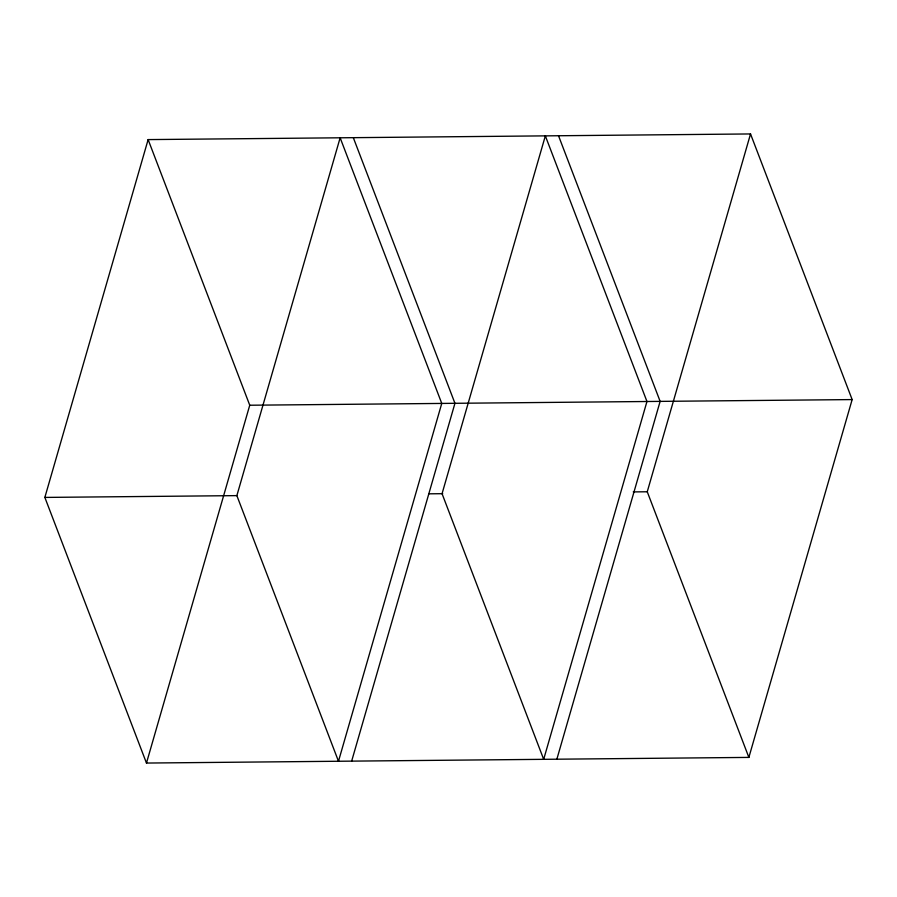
<?xml version="1.0" encoding="UTF-8"?>
<svg xmlns="http://www.w3.org/2000/svg" width="897" height="897" viewBox="0 0 897 897"><rect width="100%" height="100%" fill="white"/><g stroke="black" fill="none" stroke-linecap="round" stroke-linejoin="round"><path stroke-width="1.35" d="M44.85 497.42L148.128 139.596L750.531 133.945L852.15 399.58L748.872 757.404L146.469 763.055L44.85 497.42L236.774 495.626M146.469 763.055L249.747 405.231L148.128 139.596M351.658 761.127L454.947 403.302L353.317 137.678M556.858 759.198L660.136 401.374L558.517 135.75M748.872 757.404L647.253 491.769L750.531 133.945M249.747 405.231L852.15 399.58M428.699 493.821L442.714 493.686M633.237 491.904L647.253 491.769M340.142 137.802L236.864 495.626L338.483 761.25L441.761 403.426L340.142 137.802M545.342 135.873L442.053 493.698L543.683 759.322L646.961 401.497L545.342 135.873"/></g></svg>
